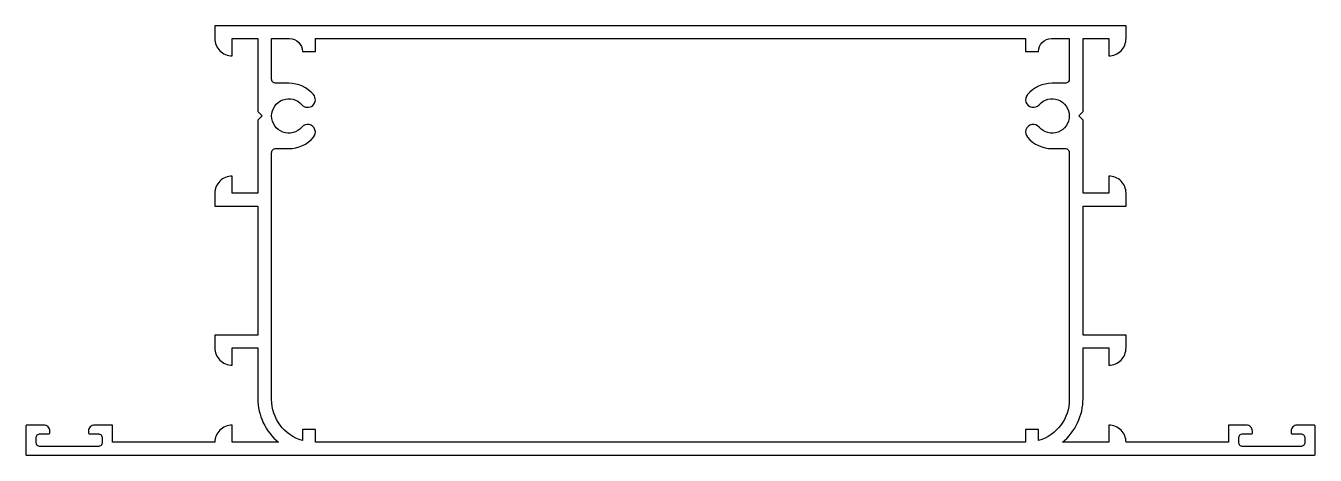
# Model space of a CAD drawing. Extents: x 1046 to 1196, y -275 to -225.
import ezdxf

# ---------------------------------------------------------------- set-up
doc = ezdxf.new("R2010")
doc.units = 0
doc.header["$LTSCALE"] = 15
doc.layers.get('0').update_dxf_attribs({"linetype": 'CONTINUOUS'})

msp = doc.modelspace()

# ---------------------------------------------------------------- linework, layer by layer
at = {"color": 0}
for points in [[(1196.22, -274.95), (1196.22, -271.65, 0.414214), (1196.12, -271.55), (1194.12, -271.55, 0.414214), (1193.42, -272.25), (1193.42, -272.45, 0.414214), (1193.52, -272.55), (1194.52, -272.55, -0.414214), (1195.02, -273.05), (1195.02, -273.55, -0.414214), (1194.52, -274.05), (1187.82, -274.05, -0.414214), (1187.32, -273.55), (1187.32, -273.05, -0.414214), (1187.82, -272.55), (1188.82, -272.55, 0.414214), (1188.92, -272.45), (1188.92, -272.25, 0.414214), (1188.22, -271.55), (1186.12, -271.55), (1186.12, -273.55), (1174.22, -273.55, 0.414214), (1172.22, -271.55), (1172.22, -273.55), (1166.81, -273.55, 0.22444), (1169.22, -268.45), (1169.22, -262.56), (1172.22, -262.56), (1172.22, -264.56, 0.414214), (1174.22, -262.56), (1174.22, -261.06), (1169.22, -261.06), (1169.22, -246.05), (1174.22, -246.05), (1174.22, -244.55, 0.414214), (1172.22, -242.55), (1172.22, -244.55), (1169.22, -244.55), (1169.22, -236.05), (1168.72, -235.55), (1169.22, -235.05), (1169.22, -226.55), (1172.22, -226.55), (1172.22, -228.55, 0.414214), (1174.22, -226.55), (1174.22, -225.05), (1068.22, -225.05), (1068.22, -226.55, 0.414214), (1070.22, -228.55), (1070.22, -226.55), (1073.22, -226.55), (1073.22, -235.05), (1073.72, -235.55), (1073.22, -236.05), (1073.22, -244.55), (1070.22, -244.55), (1070.22, -242.55, 0.414214), (1068.22, -244.55), (1068.22, -246.05), (1073.22, -246.05), (1073.22, -261.06), (1068.22, -261.06), (1068.22, -262.56, 0.414214), (1070.22, -264.56), (1070.22, -262.56), (1073.22, -262.56), (1073.22, -268.45, 0.22444), (1075.63, -273.55), (1070.22, -273.55), (1070.22, -271.55, 0.414214), (1068.22, -273.55), (1056.32, -273.55), (1056.32, -271.55), (1054.22, -271.55, 0.414214), (1053.52, -272.25), (1053.52, -272.45, 0.414214), (1053.62, -272.55), (1054.62, -272.55, -0.414214), (1055.12, -273.05), (1055.12, -273.55, -0.414214), (1054.62, -274.05), (1047.92, -274.05, -0.414214), (1047.42, -273.55), (1047.42, -273.05, -0.414214), (1047.92, -272.55), (1048.92, -272.55, 0.414214), (1049.02, -272.45), (1049.02, -272.25, 0.414214), (1048.32, -271.55), (1046.32, -271.55, 0.414214), (1046.22, -271.65), (1046.22, -274.95, 0.414214), (1046.32, -275.05), (1196.12, -275.05, 0.414214)], [(1162.53, -228.05), (1164.03, -228.05, -0.414214), (1165.53, -226.55), (1167.62, -226.55), (1167.62, -231.25, -0.414214), (1167.12, -231.75), (1165.62, -231.75, 0.217429), (1162.75, -233.06, 1), (1164.11, -234.24, -2.679416), (1164.11, -236.86, 1), (1162.75, -238.04, 0.217429), (1165.62, -239.35), (1167.12, -239.35, -0.414214), (1167.62, -239.85), (1167.62, -268.55, -0.332806), (1164.03, -273.35), (1164.03, -272.05), (1162.53, -272.05), (1162.53, -273.55), (1079.91, -273.55), (1079.91, -272.05), (1078.41, -272.05), (1078.41, -273.35, -0.332806), (1074.82, -268.55), (1074.82, -239.85, -0.414214), (1075.32, -239.35), (1076.82, -239.35, 0.217429), (1079.69, -238.04, 1), (1078.33, -236.86, -2.679416), (1078.33, -234.24, 1), (1079.69, -233.06, 0.217429), (1076.82, -231.75), (1075.32, -231.75, -0.414214), (1074.82, -231.25), (1074.82, -226.55), (1076.91, -226.55, -0.414214), (1078.41, -228.05), (1079.91, -228.05), (1079.91, -226.55), (1162.53, -226.55)]]:
    msp.add_lwpolyline(points, format="xyb", close=True, dxfattribs=at)

doc.saveas('drawing.dxf')
